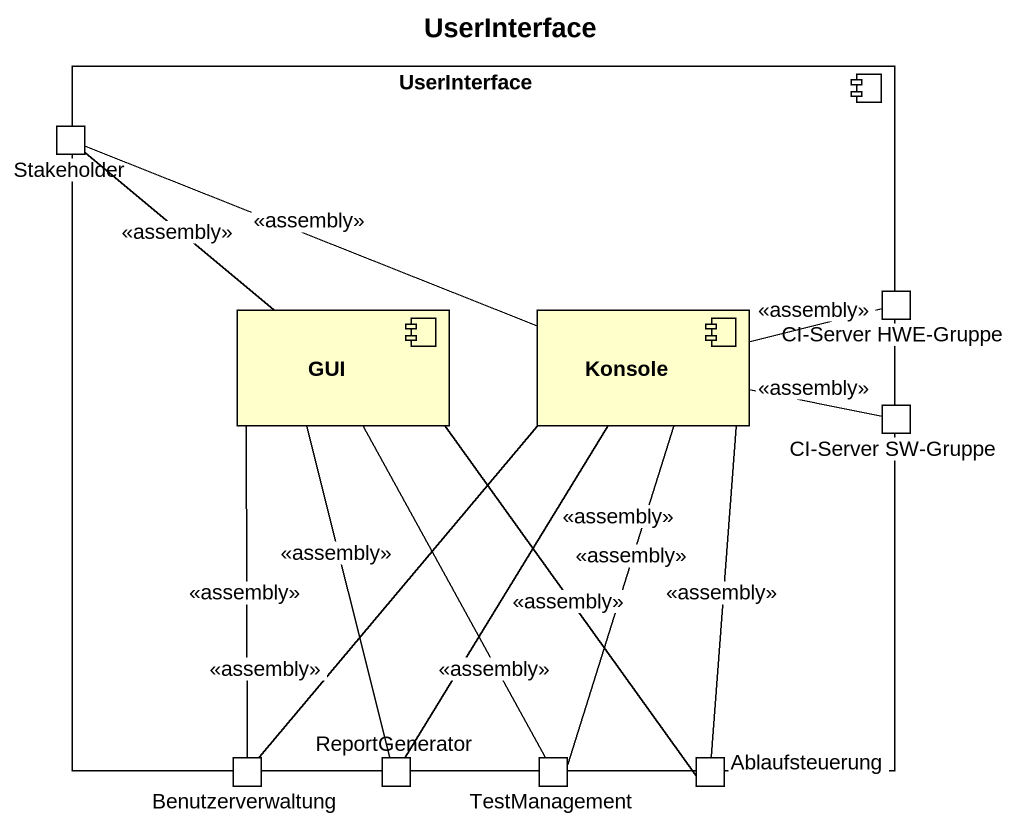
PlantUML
@startuml
title UserInterface
component UserInterface {
  port Stakeholder
  component GUI
  component Konsole
  port "CI-Server HWE-Gruppe" as CI_Server_HWE_Gruppe
  port "CI-Server SW-Gruppe" as CI_Server_SW_Gruppe
  port Benutzerverwaltung
  port ReportGenerator
  port TestManagement
  port Ablaufsteuerung
}
Stakeholder -- GUI : <<assembly>>
Stakeholder -right- Konsole : <<assembly>>
GUI -- Benutzerverwaltung : <<assembly>>
GUI -- ReportGenerator : <<assembly>>
GUI -- TestManagement : <<assembly>>
GUI -- Ablaufsteuerung : <<assembly>>
Konsole -- Benutzerverwaltung : <<assembly>>
Konsole -- ReportGenerator : <<assembly>>
Konsole -- TestManagement : <<assembly>>
Konsole -- Ablaufsteuerung : <<assembly>>
CI_Server_HWE_Gruppe -left- Konsole : <<assembly>>
CI_Server_SW_Gruppe -left- Konsole : <<assembly>>
@enduml
